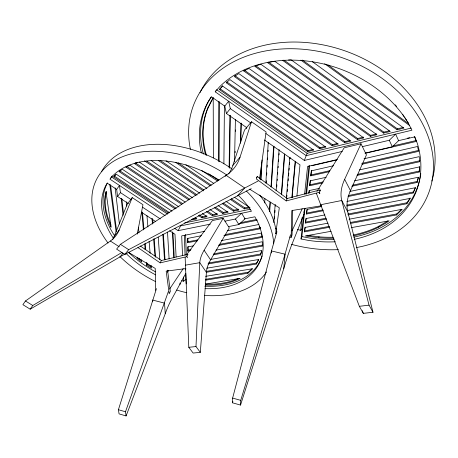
<?xml version="1.0" encoding="UTF-8"?>
<svg xmlns="http://www.w3.org/2000/svg" width="458" height="458" viewBox="0 0 458 458"><rect width="100%" height="100%" fill="white"/><g stroke="black" fill="none" stroke-linecap="round" stroke-linejoin="round"><path stroke-width="0.69" d="M218.643 161.273L218.821 101.292M219.096 161.8L219.308 101.831M223.888 163.844L224.409 105.924M229.109 167.674L229.899 115.548M229.532 168.195L230.363 115.364M234.53 161.439L235.423 119.424M235.143 152.703L235.177 151.277M235.612 131.343L235.641 129.917M289.811 237.061L291.151 237.37L291.803 210.543L321.178 205.819M292.685 210.245L292.055 234.948L291.151 237.37M304.707 208.442L304.112 213.875L291.975 244.206A63.57 7.797 -76.4 0 0 283.748 268.686L240.542 405.072L232.492 402.805L232.624 398.082L271.451 250.95L276.958 231.702M240.387 143.222L240.931 123.305M240.851 141.608L241.372 123.11M419.757 166.523L419.202 172.036L351.71 186.274M246.375 128.629L246.421 127.204M240.542 405.072L240.736 400.355L285.059 254.167L290.498 234.777M200.312 352.351L195.984 346.551L199.78 262.674A42.165 22.219 -32.8 0 1 204.119 250.257L223.172 218.351L229.292 227.907L210.611 259.875A41.793 22.545 -32.8 0 0 206.415 272.338L200.312 352.351L193.133 353.055L188.793 347.296L185.147 257.35M260.671 179.444L261.529 163.025M261.003 179.948L262.056 159.968M264.684 202.963L264.93 198.698M265.852 183.063L268.233 142.558M266.212 182.851L266.338 180.721M266.671 175.036L266.802 172.901M267.134 167.222L267.26 165.086M267.598 159.401L267.684 157.981M268.062 151.587L268.142 150.167M268.525 143.772L268.606 142.352M269.418 211.23L270.02 201.967M270.999 187.007L273.644 146.394M269.71 211.722L270.317 202.459M271.348 186.79L274.004 146.188M271.296 253.022L271.451 250.95L285.059 254.167L283.748 268.686M273.85 222.72L275.121 204.944M276.14 190.723L279.088 149.48M274.428 218.941L274.582 216.811M274.892 212.546L275.046 210.411M275.35 206.146L275.453 204.72M276.729 186.95L276.884 184.814M277.193 180.549L277.296 179.13M277.651 174.149L277.754 172.729M278.115 167.754L278.212 166.328M278.573 161.353L278.676 159.928M279.031 154.953L279.134 153.533M281.332 194.335L284.424 153.94M281.607 194.822L284.71 154.42M286.365 198.222L289.794 157.672M286.742 197.284L286.92 195.148M287.223 191.593L287.406 189.457M287.704 185.902L287.83 184.477M288.128 180.921L288.311 178.786M288.551 175.946L288.792 173.101M289.032 170.256L289.216 168.12M289.519 164.565L289.696 162.43M290 158.874L290.12 157.449M291.878 197.289L295.17 161.445M292.118 197.764L295.484 161.205M296.916 196.064L299.984 164.846L264.369 139.988M297.54 229.572L300.729 230.3L302.103 217.533M304.616 194.118L307.581 166.449L337.449 159.516M335.359 241.778A113.573 87.386 20.2 0 1 308.051 240.33L301.02 238.973L303.757 213.869M303.877 212.73L304.06 211.046M305.887 194.289L308.978 165.893M301.02 238.973L301.885 236.591L304.994 208.224M306.551 194.043L309.66 165.676M329.771 227.202L304.478 231.851L304.971 227.466L328.054 223.149M326.428 219.044L305.469 223.035L305.967 218.552L324.877 214.894M323.308 210.703L306.476 214.023L306.992 209.438L321.688 206.495M308.801 193.322L309.11 190.585L319.592 188.335M322.884 182.845L309.654 185.73L310.203 180.824L326.176 177.286M329.474 171.641L310.759 175.861L311.325 170.84L333.521 165.75M304.478 231.851L305.24 227.139M305.469 223.035L306.242 218.243M306.476 214.023L307.266 209.14M309.076 193.058L309.385 190.316M309.654 185.73L310.484 180.578M310.759 175.861L311.612 170.519M213.279 254.808L262.268 246.112L262.325 241.744L216.01 250.125M259.526 178.992L266.087 131.944L251.522 121.742L244.52 130.038L232.859 165.39A73.171 49.458 37.3 0 1 228.622 174.023M419.202 172.036L419.539 166.889L354.538 180.836M418.354 177.555L417.089 182.456L347.994 196.551M137.223 234.147L142.948 204.692L132.23 197.616L127.169 204.36L114.076 236.631A40.356 31.304 32.7 0 1 112.525 239.792M106.445 191.513L105.626 195.245A83.871 55.79 27.2 0 0 111.019 225.078M347.158 206.003L413.087 193.013L415.395 187.614M348.091 214.922L406.79 203.753L407.036 202.751L410.15 197.948M350.851 223.332L396.525 214.939L396.777 213.943L401.58 209.317M378.663 227.157L378.932 226.166M232.492 402.805L232.87 401.431M300.877 60.135L397.063 129.809L397.338 128.835L403.498 127.33M207.972 263.957L260.499 254.986L261.673 250.526L210.606 259.417M260.499 254.986L261.77 251.036M283.897 60.238L282.58 60.313L383.552 133.101L383.844 132.127L389.214 130.816M185.856 273.289L171.126 300.213A36.583 8.977 -75 0 0 165.252 313.724L126.087 415.944L119.069 413.883L118.422 409.71L156.459 288.586M417.089 182.456L418.337 177.235L349.923 191.427M370.304 136.324L376.9 134.721L274.777 61.286L267.466 62.546L370.304 136.324L370.608 135.362L376.539 133.913M225.181 176.324L226.08 175.299A74.162 49.453 37.4 0 0 240.021 157.191L251.522 121.742M168.344 291.614L125.481 411.776L126.087 415.944M357.303 139.49L363.772 137.915L260.894 64.275L254.745 66.25L357.303 139.49L357.624 138.528L363.44 137.108M318.694 237.782L319.02 236.826M244.269 70.085L243.788 70.967L344.553 142.598L344.885 141.642L349.958 140.406M320.05 189.904L319.169 192.349L319.798 193.511L319.169 192.349L286.21 200.925L256.274 178.895L257.333 176.536L287.166 198.52L320.05 189.904L320.68 191.06M332.033 145.644L338.262 144.127L238.79 73.572L234.353 76.515L332.033 145.644L332.382 144.694L337.912 143.343M319.117 148.197L319.478 147.253M320.108 147.694L226.762 81.89L226.269 82.772L319.747 148.638L320.108 147.694L325.535 146.365M276.426 232.046L275.716 233.843L279.311 207.789L249.673 189.171M222.628 85.675L219.479 89.608L307.65 151.587L308.022 150.642L313.352 149.342M265.852 133.507L304.318 160.432L307.141 153.298L411.181 128.08M286.21 200.925L287.166 198.52M293.429 180.292L293.801 179.347M114.076 236.631L119.166 230.031L132.23 197.616M206.232 272.275L256.205 264.071L258.581 259.669M262.268 246.112L262.669 245.122L213.72 253.846M205.751 280.164L247.858 273.226L248.259 272.247L252.146 268.686M282.552 177.944L282.935 177.011M230.242 199.322L244.372 208.882L244.812 207.903L249.192 206.982M316.398 193.391L359.335 306.316L363.32 313.369L372.989 312.253L347.805 211.928A80.402 43.395 -23.8 0 1 350.479 190.637L366.434 154.913L360.99 143.778L344.164 147.814L316.902 191.513M222.256 203.598L233.483 211.172L233.935 210.193L238.67 209.197M292.067 230.849L302.177 208.785M372.989 312.253L369.039 305.148L341.754 200.495A81.215 42.777 -24.1 0 1 344.639 179.359L360.99 143.778M214.481 207.84L222.783 213.417L223.241 212.449L227.901 211.464M413.087 193.013L415.446 187.694L346.878 201.44M206.363 211.67L212.266 215.626L212.735 214.659L217.31 213.697M137.898 247.538L160.163 262.869L186.801 256.657L187.969 254.264L161.382 260.516L140.354 246.02M190.602 250.572L187.797 251.087L188.267 250.137L188.146 246.667M198.371 215.42L201.932 217.796L202.407 216.834L206.907 215.89M197.306 240.839L187.505 242.717L187.98 241.767L187.86 238.223M192.251 218.976L191.77 219.926L196.826 218.867L195.039 217.676M160.163 262.869L161.382 260.516M174.567 228.319L178.133 230.672L180.612 225.88L251.471 211.218L248.62 207.033A86.024 56.929 27.2 0 0 238.217 195.245M151.111 265.388L151.346 268.228L146.571 265.285L147.064 264.363L146.938 262.949M137.371 257.241L136.868 258.157L141.745 261.947L141.545 259.818M207.72 108.369L208.218 107.487M407.586 121.776L411.925 130.209L306.207 155.657L215.226 91.829L215.855 90.724M107.458 182.96L106.851 184.001A85.766 56.975 27.2 0 0 114.643 235.841M126.042 167.187L126.62 166.271M175.093 208.848L119.114 171.641L119.693 170.731L176.193 208.298M168.166 213.01L113.733 176.954L115.427 174.681M110.321 178.597L112.199 175.929M406.79 203.753L410.299 198.348L347.279 210.554M209.672 99.254L211.195 96.93M213.331 97.68L207.915 108.117A111.105 85.841 20.1 0 0 206.495 155.411M169.575 289.095L183.206 268.663M256.205 264.071L258.736 259.497L206.764 268.193M119.166 230.031A40.842 31.407 33 0 1 110.355 241.028L25.465 300.98L22.9 304.69L30.171 309.167L125.784 253.526M167.353 272.201L168.561 270.46M30.171 309.167L32.781 305.497L122.063 252.381M117.609 196.522L120.437 192.618L119.464 185.456L116.658 189.383L117.609 196.522L128.36 203.598M186.406 254.946L212.398 220.567L223.172 218.351M258.112 181.03L244.732 188.02L226.08 175.299L120.414 244.332L116.613 249.118L124.816 254.402L251.259 188.662M226.412 113.492L230.3 108.62L228.634 101.235L224.781 106.136L226.412 113.492L246.851 127.759M119.904 256.995L122.95 253.245M113.733 176.954L116.252 174.206L171.939 211.155M124.816 254.402L128.681 249.673L244.732 188.02L237.336 196.007M215.226 91.829L219.462 86.94A113.573 87.386 20.2 0 1 408.484 123.517M219.479 89.608L222.577 86.052L313.65 150.121L307.65 151.587M232.859 165.39L240.021 157.191M300.729 230.3L302.143 228.685M256.4 177.549L257.333 176.536M365.226 153.064L392.317 146.772L398.603 140.663L395.615 134.137L389.289 140.257L362.347 146.657M228.428 226.613L238.887 224.54L245.03 218.781L241.595 213.262L235.418 219.033L224.935 221.162M396.525 214.939L402.216 209.283L349.042 219.222M119.114 171.641L122.383 169.305L178.964 206.97M226.269 82.772L229.87 79.583L325.861 147.15L319.747 148.638M181.694 280.725L183.601 281.206L186 279.225M247.858 273.226L252.593 268.766L205.602 276.323M387.869 220.905L378.142 226.613A111.105 85.841 20.1 0 1 353.124 235.006M243.788 70.967L249.003 68.454L350.897 141.053L344.553 142.598M137.566 162.378L134.326 163.466L188.65 199.82M383.552 133.101L390.273 131.463L291.156 59.843L288.517 59.987M397.063 129.809L403.916 128.137L312.39 61.681M304.318 160.432L342.315 151.409M407.534 138.173L409.618 137.681M398.214 140.755L414.856 136.833L417.381 143.583A113.573 87.386 20.2 0 1 354.343 239.322M393.027 145.936L415.858 140.6M311.898 165.727L336.682 159.979M365.043 153.373L416.299 141.43L414.473 136.536M364.064 158.749L417.513 146.497L418.664 151.335L362.003 164.267M361.751 163.426L418.91 150.344M311.119 174.916L329.812 170.685M359.507 169.889L419.225 156.642L419.683 161.726L357.005 175.403M310.009 184.786L323.228 181.889M357.314 174.429L419.923 160.729M352.294 185.25L419.442 171.034M192.881 218.844L196.041 218.18M201.932 217.796L207.079 216.714L202.327 213.542M212.266 215.626L217.504 214.527L209.781 209.352M222.783 213.417L228.113 212.3L218.042 205.522M233.483 211.172L238.904 210.033L225.874 201.228M244.372 208.882L250.011 207.703M184.637 222.92L250.452 209.186M348.303 195.577L417.324 181.454M178.133 230.672L210.268 224.145M244.377 218.913L254.883 216.794L257.178 221.014A86.024 56.929 27.2 0 1 205.029 288.643M240.828 222.611L256.915 219.405M238.996 223.87L257.196 220.252M204.715 231.313L181.706 235.876L182.536 255.707M306.826 213.067L322.942 209.884M346.763 205.173L413.322 192.011M201.394 235.721L187.362 238.463L187.505 242.717M227.363 230.655L258.942 224.494M187.98 241.767L197.77 239.883M225.038 234.639L260.705 227.786M223.899 235.744L260.293 228.777L259.572 226.218M305.812 222.084L326.056 218.214M347.696 214.081L407.036 202.751M193.265 245.872L187.654 246.925L187.797 251.087M221.306 240.599L261.409 233.059L262.056 237.387L218.621 245.402M188.267 250.137L191.066 249.621M219.061 244.435L262.463 236.397M304.822 230.901L329.388 226.367M350.444 222.485L396.777 213.943M331.117 231.29L305.268 235.956L319.507 237.879A111.248 85.846 20.1 0 0 333.922 238.166M351.378 227.637L389.105 220.83L386.117 222.972L377.873 227.597A111.248 85.846 20.1 0 1 353.53 235.841M185.324 265.171L199.78 262.674L206.415 272.338M208.413 262.995L260.894 253.995M206.667 271.319L256.606 263.087M205.482 279.328L248.259 272.247M205.413 284.103L240.095 278.367A83.969 55.773 27.2 0 1 206.982 285.122L205.568 285.031M185.919 268.583L166.174 271.119L169.197 293.761L170.347 291.408L167.554 270.174M359.335 306.316L369.039 305.148M188.793 347.296L195.984 346.551M205.293 284.034L207.411 284.166A83.871 55.79 27.2 0 0 238.618 278.315M306.906 235.252L319.833 236.918A111.105 85.841 20.1 0 0 332.869 237.244M301.885 236.591L308.892 237.931A113.206 87.369 20.2 0 0 334.054 239.442M232.624 398.082L240.736 400.355M118.422 409.71L125.481 411.776M127.868 251.974L155.233 268.428L155.646 290.338M151.266 266.962L147.064 264.363M25.465 300.98L32.781 305.497M120.414 244.332L128.681 249.673M110.355 241.028L119.217 246.748M141.511 212.254L155.256 221.3M169.597 230.735L174.973 234.273L176.112 256.944M116.733 189.435L107.206 183.148L105.397 186.274A86.024 56.929 27.2 0 0 113.676 238.687M120.437 192.618L131.143 199.682M142.444 207.136L160.289 218.907M114.311 176.049L169.746 212.787M111.42 176.891L167.634 214.104M165.178 215.678L109.96 179.17L112.302 176.29A86.024 56.929 27.2 0 1 219.039 180.08M208.705 173.863L218.649 180.469M201.766 170.536L217.584 181.047M127.209 166.666L182.868 203.799M199.442 214.859L202.407 216.834M181.774 204.354L125.898 167.09L129.906 165.161L185.112 202.041M185.851 164.731L213.772 183.429M234.565 197.358L248.225 206.506M139.112 161.972L192.56 197.804M135.488 162.945L189.56 199.144M207.978 211.481L212.735 214.659M151.123 160.5L199.682 193.173M146.835 161.107L197.18 194.936M215.541 207.274L223.241 212.449M144.493 160.838L196.093 195.492M166.036 160.827L206.913 188.427M160.157 160.443L203.833 189.898M223.309 203.031L233.935 210.193M158.422 160.575L203.341 190.854M178.362 162.928L211.293 185.215M231.284 198.749L244.812 207.903M175.477 162.275L210.222 185.776M224.878 106.204L211.459 96.815L208.035 102.048A113.573 87.386 20.2 0 0 201.36 152.966M230.3 108.62L250.698 122.899M219.977 88.726L308.022 150.642M216.479 89.619L307.141 153.298M234.839 75.633L332.382 144.694M244.847 70.498L344.885 141.642M255.793 65.78L357.624 138.528M268.502 62.07L370.608 135.362M284.178 60.25L383.844 132.127M302.452 60.072L397.338 128.835M327.888 64.876L408.593 123.654M324.619 63.691L409.486 125.469M138.476 258.123L141.241 260.327M186.801 256.657L187.597 257.802M204.119 250.257L210.611 259.875M402.559 114.214L404.105 116.538M404.883 117.7L406.813 120.609M235.418 219.033L238.887 224.54M321.344 205.98L320.657 204.737L341.754 200.495L347.805 211.928M344.639 179.359L350.479 190.637M389.289 140.257L392.317 146.772M362.324 310.696L363.32 313.369M109.777 184.334L116.092 231.719M110.538 184.843L116.63 230.809M115.13 187.883L119.412 224.065M121.158 198.371L123.065 215.254M121.874 198.864L123.528 213.64M126.345 201.835L126.797 206.054M138.442 227.208L138.98 232.882M141.825 212.197L143.411 229.893M144.671 244.051L145.18 249.713M146.32 262.457L146.571 265.285M142.421 211.98L143.927 228.971M145.18 243.129L145.747 249.501M152.709 301.456L152.583 300.042L164.519 303.122L165.252 313.724M146.961 215.649L147.911 227.019M149.096 241.229L150.104 253.308M152.022 218.351L152.462 224.036M153.619 238.956L154.941 256.011M152.646 218.844L152.978 223.103M154.174 238.738L155.594 257.213M158.233 237.244L159.848 259.846M162.825 234.347L164.496 259.875M163.369 234.124L165.023 259.652M167.508 232.057L169.111 258.999M172.964 233.025L174.263 257.722M172.363 231.851L173.754 257.957M179.96 283.073L180.028 284.498M183.423 276.953L183.601 281.206M185.673 268.548L185.725 269.905M184.311 235.32L185.084 255.358M185.799 273.93L186.183 283.931M185.57 234.41L186.332 255.129M213.394 157.901L213.21 97.983L211.315 100.863L207.417 108.998A111.248 85.846 20.1 0 0 205.625 154.947M155.634 274.857A86.024 56.929 27.2 0 1 126.345 253.743M261.289 258.409A85.766 56.975 27.2 0 1 204.726 286.187M155.611 271.88A85.766 56.975 27.2 0 1 128.589 252.375M262.211 255.896A85.766 56.975 27.2 0 1 261.535 257.791M266.539 271.938A96.873 64.166 27.2 0 1 204.428 295.41M186.79 292.731A96.873 64.166 27.2 0 1 176.708 290.034M155.668 281.63A96.873 64.166 27.2 0 1 120.019 256.64M108.042 243.026A96.873 64.166 27.2 0 1 115.37 160.18A96.873 64.166 27.2 0 1 226.996 175.174M246.307 190.94A96.873 64.166 27.2 0 1 273.724 243.433M101.504 171.716A96.02 64.303 27.3 0 1 232.217 169.082M259.72 195.045A96.02 64.303 27.3 0 1 276.329 232.521M395.191 104.808A111.248 85.846 20.1 0 1 396.565 106.388M190.402 149.354A125.492 96.672 20.2 0 1 281.865 48.972A125.492 96.672 20.2 0 1 427.589 135.018A125.492 96.672 20.2 0 1 356.645 247.52M338.445 249.616A125.492 96.672 20.2 0 1 291.46 244.354M200.054 92.527A124.284 96.598 20.1 0 1 349.133 52.389A124.284 96.598 20.1 0 1 431.797 181.076M420.81 173.599A113.206 87.369 20.2 0 1 353.748 237.147M276.729 229.103A113.206 87.369 20.2 0 1 275.413 228.565M203.415 154.094A113.206 87.369 20.2 0 1 209.295 99.838M106.004 191.793L105.054 196.15A83.969 55.773 27.2 0 0 111.082 227.237L106.004 191.793"/></g></svg>
